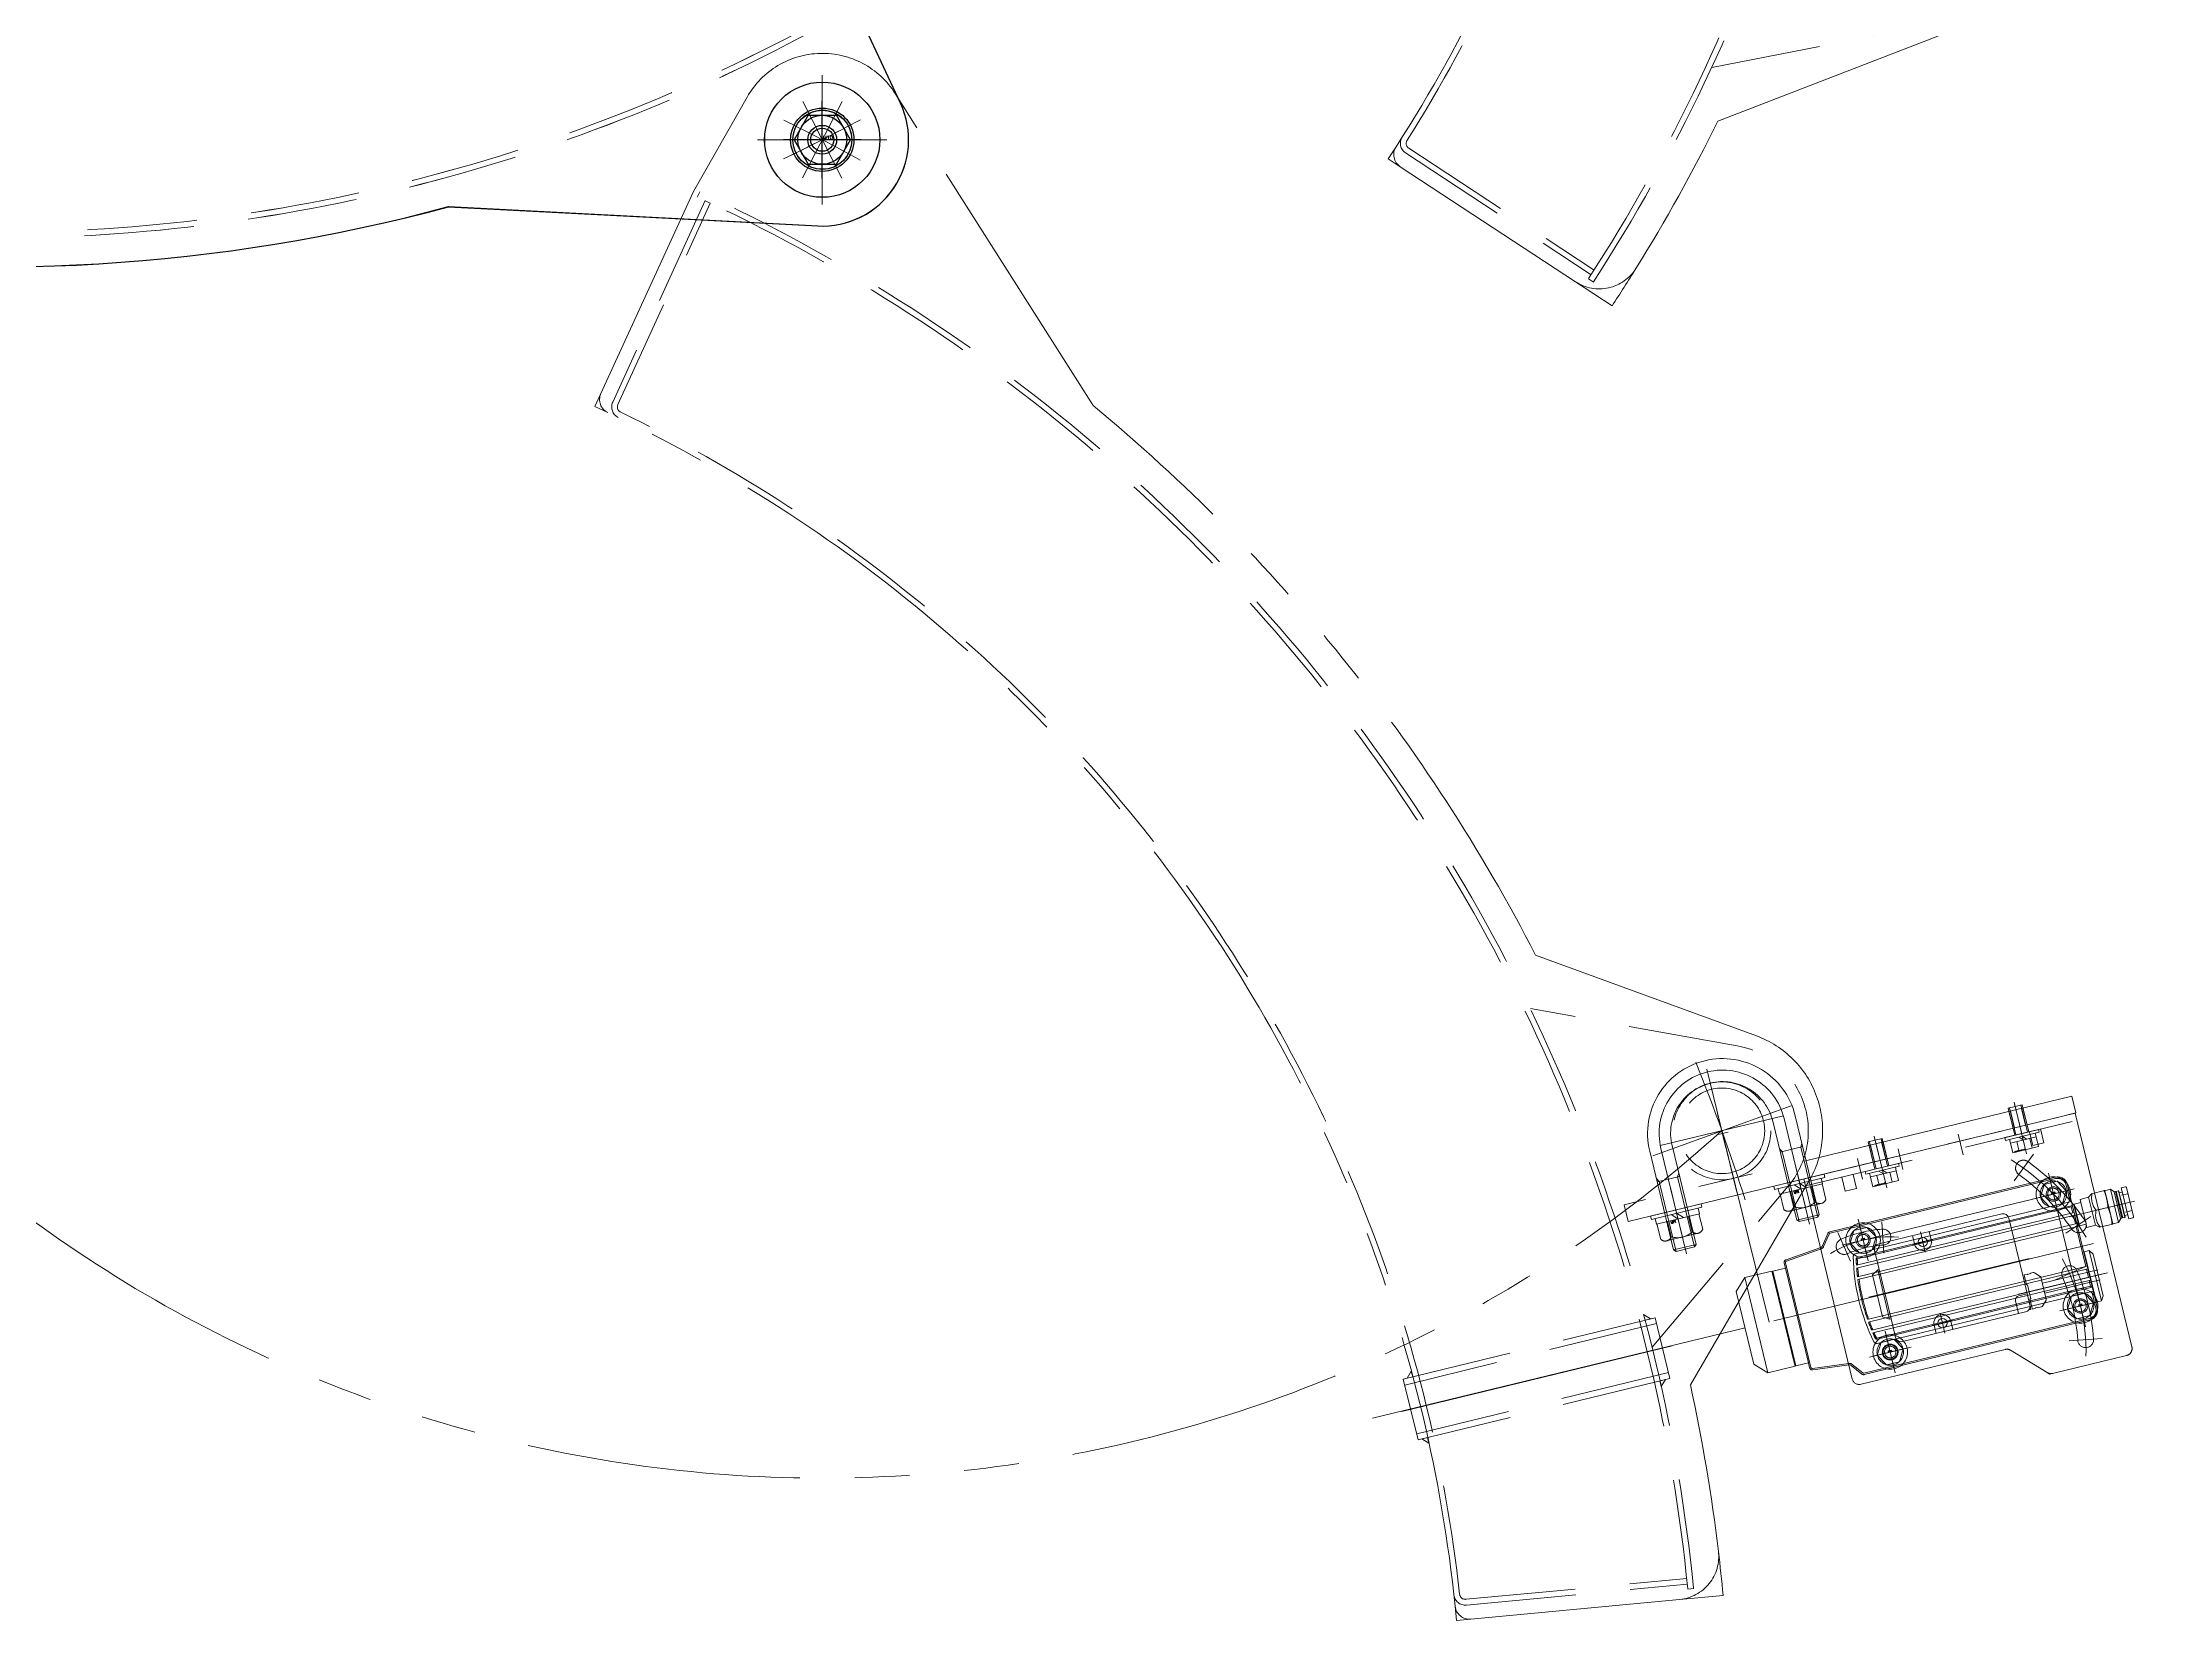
# Model space of a CAD drawing. Header units: millimetres. Extents: x -16130 to 36813, y -8099 to 27484.
# Drawn here: x 3757 to 4495, y -3229 to -2681 of the extents above; entities that cross this region are included whole.
import ezdxf

# ---------------------------------------------------------------- set-up
doc = ezdxf.new("R2010")
doc.units = ezdxf.units.MM
doc.header["$LTSCALE"] = 6
doc.header["$PDMODE"] = 99
doc.header["$PDSIZE"] = 1
for name, pattern in [('CENTER2', [28.575, 19.05, -3.175, 3.175, -3.175]), ('HIDDEN', [9.525, 6.35, -3.175]), ('PHANTOM2', [31.75, 15.875, -3.175, 3.175, -3.175, 3.175, -3.175])]:
    doc.linetypes.add(name, pattern=pattern)
for name, color, linetype, lineweight in [('04_HIDDEN', 2, 'HIDDEN', 13), ('05_CENTER', 4, 'CENTER2', 13), ('06_PHANTOM', 2, 'PHANTOM2', 13), ('08_DIM', 3, 'Continuous', 13)]:
    doc.layers.add(name, color=color, linetype=linetype, lineweight=lineweight)
doc.layers.add('10_DRAFT', color=8, linetype='Continuous', lineweight=0, plot=False)
doc.styles.add('KSS_TXT', font='txt.shx', dxfattribs={"bigfont": 'extfont2.shx'})
doc.styles.add('KSS_TXT_L', font='txt.shx', dxfattribs={"height": 3, "bigfont": 'extfont2.shx'})
doc.dimstyles.new('KSS_DIM', dxfattribs={"dimtxt": 3, "dimasz": 2.5, "dimexe": 1.25, "dimexo": 0.625, "dimtad": 1, "dimdsep": 46, "dimtxsty": 'KSS_TXT', "dimblk": 'OPEN30', "dimcen": 0, "dimazin": 2, "dimtfac": 0.75, "dimtmove": 0, "dimatfit": 3, "dimldrblk": 'OPEN30', "dimfxl": 1, "dimtolj": 1, "dimarcsym": 0})

# ---------------------------------------------------------------- blocks, each defined once
blk = doc.blocks.new('A$C213D0124_1_1')
at = {"color": 0}
for p, q in [((-549.35, 113.82), (-585.76, 50.74)), ((11.23, 46.9), (-27.37, 113.75)), ((27.17, 12.72), (11.23, 46.9)), ((-493.35, -69.96), (-527.19, 4.56)), ((-129.79, -23.21), (-1.59, -29.92))]:
    blk.add_line(p, q, dxfattribs=at)
blk.add_line((-441.65, -84.32), (-374.34, -38.05))
blk.add_circle((0, 0), 10.25, dxfattribs=at)
for centre, radius, start, end in [((-545.02, 111.32), 5, 60.54103, 150.00264), ((-288.3, 565.81), 516.98, 240.53951, 299.44485), ((-31.7, 111.25), 5, 30, 119.44333), ((-572.77, 43.25), 15, 150.00264, 241.43715), ((-288.29, 565.83), 610, 241.43715, 246.94286), ((-0.02, 0.04), 30, 267.00582, 25.00384), ((-288.18, 565.08), 609.25, 261.87054, 285.0696), ((-461.48, -55.48), 35, 204.42828, 304.50809)]:
    blk.add_arc(centre, radius, start, end, dxfattribs=at)
at = {"layer": '04_HIDDEN'}
for p, q in [((-544.49, 112.24), (-583.05, 45.46)), ((-542.76, 111.24), (-581.31, 44.48)), ((-33.96, 111.16), (4.54, 44.49)), ((6.28, 45.47), (-32.22, 112.16)), ((-584.51, 46.3), (-585.49, 44.55)), ((4.54, 44.49), (6.27, 45.49)), ((9.89, 45.22), (8.9, 46.96)), ((-508.8, 7.76), (-490.61, -62.93)), ((-440.56, -76.89), (-388.43, -25.79))]:
    blk.add_line(p, q, dxfattribs=at)
for radius in [17, 14.85]:
    blk.add_circle((-461.56, -55.46), radius, dxfattribs=at)
for centre, radius, start, end in [((-541.02, 110.24), 4, 60.98092, 149.99365), ((-541.02, 110.24), 2, 60.98092, 149.99365), ((-288.29, 565.83), 519, 240.98092, 299.00168), ((-35.69, 110.16), 4, 30, 119.00168), ((-35.69, 110.16), 2, 30, 119.00168), ((-288.29, 565.83), 600, 240.31755, 299.80933), ((-288.29, 565.83), 598, 240.31619, 299.81029), ((-461.56, -55.46), 30, 194.42496, 314.42496)]:
    blk.add_arc(centre, radius, start, end, dxfattribs=at)
at = {"layer": '05_CENTER'}
for p, q in [((6.8, -13.34), (-6.8, 13.34)), ((-468.4, -80.02), (-454.71, -30.9))]:
    blk.add_line(p, q, dxfattribs=at)
for radius, start, end in [(635, 295.64778, 298.35058), (645, 252.16663, 256.68328)]:
    blk.add_arc((-288.29, 565.83), radius, start, end, dxfattribs=at)
at = {"layer": '10_DRAFT'}
for p, q in [((-278.99, 561.77), (-297.58, 569.89)), ((-292.34, 556.54), (-284.23, 575.13)), ((-549.35, 113.82), (-546.86, 118.13)), ((-546.86, 118.13), (-542.56, 115.68)), ((-34.16, 115.61), (-29.86, 118.06)), ((-29.86, 118.06), (-27.37, 113.75)), ((-585.76, 50.74), (-593.35, 37.59))]:
    blk.add_line(p, q, dxfattribs=at)
blk.add_arc((-288.29, 565.83), 610, 239.99282, 241.43715, dxfattribs=at)
blk = doc.blocks.new('10b_2_1_1')
at = {"color": 0}
for p, q in [((-4.9, 8.49), (-9.8, 0)), ((-4.9, 8.49), (4.9, 8.49)), ((9.8, 0), (4.9, 8.49)), ((-9.8, 0), (-4.9, -8.49)), ((4.9, -8.49), (9.8, 0)), ((-4.9, -8.49), (4.9, -8.49))]:
    blk.add_line(p, q, dxfattribs=at)
at = {"color": 0, "linetype": 'CENTER2'}
for p, q in [((0, -13.51), (0, 13.51)), ((13.51, 0), (-13.51, 0))]:
    blk.add_line(p, q, dxfattribs=at)
at = {"color": 0}
for radius in [11, 8.49, 5, 4]:
    blk.add_circle((0, 0), radius, dxfattribs=at)
at = {"layer": '10_DRAFT', "style": 'KSS_TXT'}
blk.add_text('M10', height=1.25, dxfattribs=at).set_placement((0.26, 0.12))
blk = doc.blocks.new('WSSS40-10-5b_1_1')
at = {"color": 0}
for radius in [20, 5]:
    blk.add_circle((0, 0), radius, dxfattribs=at)
at = {"layer": '05_CENTER', "color": 0}
for p, q in [((0, -22.48), (0, 22.48)), ((22.48, 0), (-22.48, 0))]:
    blk.add_line(p, q, dxfattribs=at)
blk = doc.blocks.new('A$C680990B0_1_1')
at = {"color": 0}
for p, q in [((-549.33, 113.79), (-585.74, 50.71)), ((11.24, 46.87), (-27.35, 113.72)), ((27.19, 12.69), (11.24, 46.87)), ((-493.33, -69.99), (-527.18, 4.53)), ((-129.77, -23.25), (-1.57, -29.95))]:
    blk.add_line(p, q, dxfattribs=at)
blk.add_line((-441.63, -84.36), (-374.32, -38.08))
at = {"color": 3}
for points in [[(-489.22, 89.52), (-488.48, 91.38), (-491.06, 90.3), (-491.06, 90.3)], [(-469.05, 81.5), (-468.31, 83.36), (-467.18, 80.81), (-467.18, 80.81)], [(-519.88, 12.37), (-520.62, 10.51), (-521.72, 13.15), (-521.72, 13.15)], [(-499.72, 4.36), (-500.45, 2.5), (-497.84, 3.66), (-497.84, 3.66)]]:
    blk.add_lwpolyline(points, close=True, dxfattribs=at)
at = {"color": 0}
blk.add_circle((0.02, -0.03), 10.25, dxfattribs=at)
for centre, radius, start, end in [((-545, 111.29), 5, 60.54103, 150.00264), ((-288.28, 565.77), 516.98, 240.53951, 299.44485), ((-31.68, 111.22), 5, 30, 119.44333), ((-572.75, 43.21), 15, 150.00264, 241.43715), ((-288.27, 565.8), 610, 241.43715, 246.94286), ((0, 0.01), 30, 267.00582, 25.00384), ((-288.17, 565.05), 609.25, 261.87054, 285.0696), ((-461.46, -55.52), 35, 204.42828, 304.50809)]:
    blk.add_arc(centre, radius, start, end, dxfattribs=at)
at = {"layer": '04_HIDDEN'}
for p, q in [((-544.47, 112.2), (-583.03, 45.43)), ((-542.74, 111.2), (-581.29, 44.45)), ((-33.94, 111.13), (4.56, 44.45)), ((6.3, 45.43), (-32.21, 112.13)), ((-519.26, 8.25), (-486.01, 91.89)), ((-503, 1.79), (-469.75, 85.43)), ((-584.5, 46.26), (-585.47, 44.52)), ((4.56, 44.45), (6.29, 45.45)), ((9.9, 45.19), (8.92, 46.93)), ((-508.78, 7.73), (-490.59, -62.97)), ((-440.54, -76.92), (-388.41, -25.82))]:
    blk.add_line(p, q, dxfattribs=at)
blk.add_lwpolyline([(-487.97, 92.66), (-467.8, 84.65), (-501.04, 1.01), (-521.21, 9.03)], close=True, dxfattribs=at)
for radius in [17, 14.85]:
    blk.add_circle((-461.54, -55.49), radius, dxfattribs=at)
for centre, radius, start, end in [((-541.01, 110.2), 4, 60.98092, 149.99365), ((-541.01, 110.2), 2, 60.98092, 149.99365), ((-288.27, 565.8), 519, 240.98092, 299.00168), ((-35.67, 110.13), 4, 30, 119.00168), ((-35.67, 110.13), 2, 30, 119.00168), ((-288.27, 565.8), 600, 240.31755, 299.80933), ((-288.27, 565.8), 598, 240.31619, 299.81029), ((-461.54, -55.49), 30, 194.42496, 314.42496)]:
    blk.add_arc(centre, radius, start, end, dxfattribs=at)
at = {"layer": '05_CENTER'}
for p, q in [((-476.7, 91.63), (-512.42, 1.78)), ((6.82, -13.38), (-6.78, 13.31)), ((-468.39, -80.06), (-454.69, -30.93))]:
    blk.add_line(p, q, dxfattribs=at)
for radius, start, end in [(635, 295.64778, 298.35058), (645, 252.16663, 256.68328)]:
    blk.add_arc((-288.27, 565.8), radius, start, end, dxfattribs=at)
at = {"layer": '10_DRAFT'}
for p, q in [((-278.98, 561.74), (-297.57, 569.85)), ((-292.33, 556.5), (-284.21, 575.09)), ((-549.33, 113.79), (-546.84, 118.1)), ((-546.84, 118.1), (-542.54, 115.64)), ((-34.14, 115.57), (-29.84, 118.03)), ((-29.84, 118.03), (-27.35, 113.72)), ((-585.74, 50.71), (-593.34, 37.56))]:
    blk.add_line(p, q, dxfattribs=at)
blk.add_arc((-288.27, 565.8), 610, 239.99282, 241.43715, dxfattribs=at)
blk = doc.blocks.new('FT-S1f_1_1')
at = {"color": 0}
for p, q in [((-82, 18), (-82, -65.5)), ((-53.04, 20.5), (-79.5, 20.5)), ((-51.27, 19.77), (-40.73, 9.23)), ((-38.96, 8.5), (12.5, 8.5)), ((15, -65.5), (15, 6)), ((-82, -65.5), (15, -65.5))]:
    blk.add_line(p, q, dxfattribs=at)
blk.add_circle((0, 0), 2.75, dxfattribs=at)
for centre, radius, start, end in [((-79.5, 18), 2.5, 90, 180), ((-53.04, 18), 2.5, 45, 90), ((0, 0), 70.75, 170, 190), ((-66.97, 11.81), 2.75, 350, 170), ((0, 0), 65.25, 170, 190), ((-38.96, 11), 2.5, 225, 270), ((12.5, 6), 2.5, 0, 90), ((-66.97, -11.81), 2.75, 190, 10), ((-73.91, -27.58), 2.75, 20.46554, 200.46554), ((0, 0), 81.64, 200.46554, 220.46554), ((0, 0), 76.14, 200.46554, 220.46554), ((-6.95, -39.39), 2.75, 80, 260), ((0, 0), 37.25, 260, 280), ((6.95, -39.39), 2.75, 280, 100), ((0, 0), 42.75, 260, 280), ((-60.02, -51.2), 2.75, 220.46554, 40.46554)]:
    blk.add_arc(centre, radius, start, end, dxfattribs=at)
at = {"layer": '04_HIDDEN', "color": 0}
for p, q in [((-65, -58), (-69, -58)), ((-69, -63), (-69, -58)), ((-65, -58), (-65, -63)), ((2, -58), (-2, -58)), ((-2, -63), (-2, -58)), ((2, -58), (2, -63)), ((15, -63), (-82, -63))]:
    blk.add_line(p, q, dxfattribs=at)
at = {"layer": '05_CENTER', "color": 0}
for p, q in [((-61.3, 10.81), (-72.63, 12.81)), ((-62.7, 0), (-73.3, 0)), ((5.75, 0), (-5.75, 0)), ((0, -5.75), (0, 5.75)), ((-61.3, -10.81), (-72.63, -12.81)), ((-69, -25.75), (-78.75, -29.39)), ((-69, -25.75), (-78.75, -29.39)), ((-5.98, -33.9), (-7.87, -44.64)), ((0, -34.6), (0, -45.4)), ((5.98, -33.9), (7.87, -44.64)), ((-55.88, -47.67), (-64.53, -55.04)), ((-55.88, -47.67), (-64.53, -55.04)), ((-62.25, -60.62), (-62.25, -67.95)), ((-40.75, -60.62), (-40.75, -67.95)), ((-19.25, -60.62), (-19.25, -67.95)), ((-4.77, -60.62), (-4.77, -67.95))]:
    blk.add_line(p, q, dxfattribs=at)
for radius, start, end in [(68, 165.15498, 194.84502), (78.89, 196.75285, 224.17824), (78.89, 196.75285, 224.17824), (40, 252.30759, 287.55107), (40, 252.30759, 287.55107)]:
    blk.add_arc((0, 0), radius, start, end, dxfattribs=at)
at = {"layer": '10_DRAFT'}
for p, q in [((-53.04, 20.5), (-52, 20.5)), ((-52, 20.5), (-51.27, 19.77)), ((-40.73, 9.23), (-40, 8.5)), ((-40, 8.5), (-38.96, 8.5)), ((-68, 0), (-68, -40)), ((-68, -40), (0, -40))]:
    blk.add_line(p, q, dxfattribs=at)
blk = doc.blocks.new('FT-S1a_1_1')
at = {"color": 0}
for p, q in [((-27.6, -0.31), (-14.93, 0.96)), ((-14.89, 0.46), (-27.55, -0.81)), ((-14.24, 1.35), (-11.4, 5.1)), ((-11, 4.8), (-13.84, 1.05)), ((-10.6, 5.5), (70, 5.5)), ((70, 5), (-10.6, 5)), ((73, -4), (73, 2)), ((73, -4), (73, 2)), ((73.5, 2), (73.5, -5.1)), ((-47, -7), (-43, -3)), ((-47, -33), (-47, -7)), ((-43, -3), (-33.3, -3)), ((-43, -3), (-43, -37)), ((-33.3, -3), (-33.3, -3.4)), ((-33.3, -3), (-33.3, -3.4)), ((-33.3, -3.4), (-33, -3.1)), ((-33.3, -3.4), (-33.3, -36.6)), ((-28.5, -3.1), (-33, -3.1)), ((-33, -3.1), (-33, -36.9)), ((-28.5, -1.3), (-28.5, -3.1)), ((-28.5, -1.3), (-28.5, -3.1)), ((-28.5, -3.1), (-28.5, -36.9)), ((-28.5, -3.1), (-28.5, -36.9)), ((-28, -38.7), (-28, -1.3)), ((-3.72, -5.51), (-3.49, -5.8)), ((-3.72, -5.51), (-3.49, -5.8)), ((-3.7, -4), (73.5, -4)), ((-3.7, -4), (73.5, -4)), ((-3.49, -5.8), (73, -5.8)), ((-3.49, -5.8), (73, -5.8)), ((73.5, -5.4), (-3.41, -5.4)), ((73.5, -5.4), (-3.41, -5.4)), ((73, -5.8), (73.2, -5.4)), ((73, -5.8), (73.2, -5.4)), ((73, -5.8), (73, -7.9)), ((73, -5.8), (73, -7.9)), ((73.5, -5.1), (73.5, -12.9)), ((73.5, -5.1), (74, -5.1)), ((73.5, -5.1), (73.5, -12.9)), ((74, -5.3), (74.2, -5.1)), ((74, -5.3), (74, -5.1)), ((74, -5.3), (74, -12.7)), ((76.6, -5.1), (74.2, -5.1)), ((74.2, -5.1), (74.2, -12.9)), ((79.6, -4), (76.6, -4)), ((76.6, -5.1), (76.6, -4)), ((76.6, -5.1), (76.6, -12.9)), ((79.6, -4), (80.87, -3)), ((79.6, -14), (79.6, -4)), ((85.57, -3), (80.87, -3)), ((85.6, -3.1), (85.57, -3)), ((87.7, -3.1), (85.6, -3.1)), ((85.6, -3.1), (85.6, -14.9)), ((87.7, -3.1), (88.65, -4.05)), ((87.7, -3.1), (87.7, -14.9)), ((88.65, -4.25), (88.65, -4.05)), ((89.15, -4.25), (88.65, -4.25)), ((88.65, -4.25), (88.65, -13.75)), ((89.3, -4.45), (89.15, -4.25)), ((89.15, -4.25), (89.15, -13.75)), ((89.45, -4.25), (89.3, -4.45)), ((89.3, -13.55), (89.3, -4.45)), ((90.25, -4.25), (89.45, -4.25)), ((89.45, -4.25), (89.45, -13.75)), ((90.35, -4.35), (90.25, -4.25)), ((90.25, -4.25), (90.25, -13.75)), ((90.35, -4.95), (90.35, -4.35)), ((91.2, -4.95), (90.35, -4.95)), ((90.35, -13.05), (90.35, -4.95)), ((90.85, -6), (93.2, -6)), ((92.9, -3.5), (91.4, -3.5)), ((91.4, -4.75), (91.4, -3.5)), ((91.4, -4.75), (91.4, -13.25)), ((93.2, -14.2), (93.2, -3.8)), ((73.5, -12.9), (-4.99, -12.9)), ((73.5, -12.9), (-4.99, -12.9)), ((-4.88, -11.9), (73.5, -11.9)), ((-4.88, -11.9), (73.5, -11.9)), ((73.5, -8.9), (-4.47, -8.9)), ((73.5, -8.9), (-4.47, -8.9)), ((-4.3, -7.9), (73.5, -7.9)), ((-4.3, -7.9), (73.5, -7.9)), ((73, -8.9), (73, -11.9)), ((73, -8.9), (73, -11.9)), ((73, -12.9), (73, -27.1)), ((74, -12.9), (73.5, -12.9)), ((73.5, -12.9), (73.5, -22.2)), ((74.2, -12.9), (74, -12.7)), ((74, -12.7), (74, -12.9)), ((76.6, -12.9), (74.2, -12.9)), ((76.6, -12.9), (76.6, -14)), ((79.6, -14), (76.6, -14)), ((79.6, -14), (80.87, -15)), ((85.32, -9), (81.12, -9)), ((87.7, -14.9), (88.65, -13.95)), ((88.65, -13.75), (88.65, -13.95)), ((89.15, -13.75), (88.65, -13.75)), ((89.3, -13.55), (89.15, -13.75)), ((89.45, -13.75), (89.3, -13.55)), ((90.25, -13.75), (89.45, -13.75)), ((90.35, -13.65), (90.25, -13.75)), ((90.35, -13.05), (90.35, -13.65)), ((91.2, -13.05), (90.35, -13.05)), ((90.85, -12), (93.2, -12)), ((91.4, -13.25), (91.4, -14.5)), ((92.9, -14.5), (91.4, -14.5)), ((73.7, -22), (73.5, -22.2)), ((75.5, -22), (73.7, -22)), ((73.7, -22), (73.7, -40)), ((76.5, -23.5), (75.5, -22)), ((75.5, -40), (75.5, -22)), ((85.57, -15), (80.87, -15)), ((85.6, -14.9), (85.57, -15)), ((87.7, -14.9), (85.6, -14.9)), ((-4.99, -27.1), (-4.59, -27.1)), ((-4.99, -27.1), (-4.59, -27.1)), ((-4.48, -28.1), (-4.88, -28.1)), ((-4.48, -28.1), (-4.88, -28.1)), ((-4.59, -27.1), (73.5, -27.1)), ((73.5, -28.1), (-4.48, -28.1)), ((73, -28.1), (73, -31.1)), ((73, -28.1), (73, -31.1)), ((73.5, -39.8), (73.5, -22.2)), ((76.5, -23.5), (76.5, -38.5)), ((-47, -33), (-43, -37)), ((-33.3, -36.6), (-33.3, -37)), ((-33.3, -36.6), (-33, -36.9)), ((-33.3, -36.6), (-33.3, -37)), ((-28.5, -36.9), (-33, -36.9)), ((-28.5, -36.9), (-28.5, -38.7)), ((-4.47, -31.1), (73.5, -31.1)), ((73.5, -32.1), (-4.3, -32.1)), ((-3.72, -34.49), (-3.49, -34.2)), ((-3.72, -34.49), (-3.49, -34.2)), ((73.5, -36), (-3.7, -36)), ((73, -34.2), (-3.49, -34.2)), ((-3.41, -34.6), (73.5, -34.6)), ((73, -32.1), (73, -34.2)), ((73, -32.1), (73, -34.2)), ((73.2, -34.6), (73, -34.2)), ((73.2, -34.6), (73, -34.2)), ((73, -36), (73, -42)), ((73, -36), (73, -42)), ((-43, -37), (-33.3, -37)), ((-27.6, -39.69), (-14.93, -40.96)), ((-14.89, -40.46), (-27.55, -39.19)), ((-14.24, -41.35), (-11.4, -45.1)), ((-11, -44.8), (-13.84, -41.05)), ((73.5, -39.8), (73.7, -40)), ((73.5, -42), (73.5, -39.8)), ((73.7, -40), (75.5, -40)), ((75.5, -40), (76.5, -38.5)), ((70, -45), (-10.6, -45)), ((-10.6, -45.5), (70, -45.5))]:
    blk.add_line(p, q, dxfattribs=at)
for centre, radius in [((0, 0), 2.5), ((0, 0), 2.5), ((0, 0), 2), ((0, 0), 2), ((68, 0), 2.5), ((68, 0), 2.5), ((68, 0), 2), ((68, 0), 2), ((0, -40), 2.5), ((0, -40), 2.5), ((0, -40), 2), ((0, -40), 2), ((68, -40), 2.5), ((68, -40), 2.5), ((68, -40), 2), ((68, -40), 2)]:
    blk.add_circle(centre, radius, dxfattribs=at)
for centre, radius, start, end in [((-15.03, 1.95), 1, 275.71059, 322.92693), ((-15.03, 1.95), 1.5, 275.71059, 322.92693), ((-10.6, 4.5), 1, 90, 142.92693), ((-10.6, 4.5), 1, 90, 142.92693), ((-10.6, 4.5), 0.5, 90, 142.92693), ((-10.6, 4.5), 0.5, 90, 142.92693), ((70, 2), 3.5, 0, 90), ((70, 2), 3, 0, 90), ((-27.5, -1.3), 1, 95.71059, 180), ((-27.5, -1.3), 0.5, 95.71059, 180), ((63.65, -20), 70, 167.44414, 192.55586), ((63.65, -20), 70, 167.44414, 192.55586), ((-3.7, -5), 1, 90, 167.44414), ((-3.7, -5), 1, 90, 167.44414), ((64.65, -20), 70, 168.29471, 170.04602), ((64.65, -20), 70, 168.29471, 170.04602), ((-3.41, -5.9), 0.5, 90, 168.29471), ((-3.41, -5.9), 0.5, 90, 168.29471), ((64.65, -20), 69.6, 168.22769, 169.98822), ((64.65, -20), 69.6, 168.22769, 169.98822), ((86.75, -6), 6.38, 151.97392, 208.02608), ((67.36, -6), 18.22, 350.52149, 9.47851), ((91.2, -4.75), 0.2, 270, 0), ((92.9, -3.8), 0.3, 0, 90), ((64.65, -20), 70, 174.17856, 185.82144), ((64.65, -20), 70, 174.17856, 185.82144), ((64.65, -20), 69.6, 174.14499, 185.85501), ((64.65, -20), 69.6, 174.14499, 185.85501), ((64.65, -20), 70, 170.87601, 173.35517), ((64.65, -20), 70, 170.87601, 173.35517), ((64.65, -20), 69.6, 170.82313, 173.31681), ((64.65, -20), 69.6, 170.82313, 173.31681), ((86.75, -12), 6.38, 151.97392, 208.02608), ((67.36, -12), 18.22, 350.52149, 9.47851), ((91.2, -13.25), 0.2, 0, 90), ((92.9, -14.2), 0.3, 270, 0), ((64.65, -20), 70, 186.64483, 189.12399), ((64.65, -20), 70, 186.64483, 189.12399), ((64.65, -20), 69.6, 186.68319, 189.17687), ((64.65, -20), 69.6, 186.68319, 189.17687), ((-3.7, -35), 1, 192.55586, 270), ((-3.7, -35), 1, 192.55586, 270), ((64.65, -20), 70, 189.95398, 191.70529), ((64.65, -20), 70, 189.95398, 191.70529), ((-3.41, -34.1), 0.5, 191.70529, 270), ((-3.41, -34.1), 0.5, 191.70529, 270), ((64.65, -20), 69.6, 190.01178, 191.77231), ((64.65, -20), 69.6, 190.01178, 191.77231), ((-27.5, -38.7), 1, 180, 264.28941), ((-27.5, -38.7), 0.5, 180, 264.28941), ((-15.03, -41.95), 1, 37.07307, 84.28941), ((-15.03, -41.95), 1.5, 37.07307, 84.28941), ((70, -42), 3.5, 270, 0), ((70, -42), 3, 270, 0), ((-10.6, -44.5), 1, 217.07307, 270), ((-10.6, -44.5), 1, 217.07307, 270), ((-10.6, -44.5), 0.5, 217.07307, 270), ((-10.6, -44.5), 0.5, 217.07307, 270)]:
    blk.add_arc(centre, radius, start, end, dxfattribs=at)
at = {"layer": '05_CENTER', "color": 0}
for p, q in [((4.57, 0), (-4.57, 0)), ((0, -4.57), (0, 4.57)), ((72.47, 0), (63.53, 0)), ((68, -4.47), (68, 4.47)), ((94.82, -9), (71.47, -9)), ((77.54, -20), (-51.05, -20)), ((0, -35.43), (0, -44.57)), ((68, -35.53), (68, -44.47)), ((70.27, -31), (78.65, -31)), ((4.57, -40), (-4.57, -40)), ((72.47, -40), (63.53, -40))]:
    blk.add_line(p, q, dxfattribs=at)
blk = doc.blocks.new('FT-H30a_1_1')
at = {"color": 0}
for p, q in [((-17, 1), (-17, -5.7)), ((-17, 1), (-17, -5.7)), ((29, 3), (-15, 3)), ((29, 3), (-15, 3)), ((-3, 3), (-3, 0)), ((-3, 3), (-3, 0)), ((3, 0), (3, 3)), ((3, 0), (3, 3)), ((31, -20.5), (31, 1)), ((31, -20.5), (31, 1)), ((-19.7, -7), (-17.5, -5.7)), ((-19.7, -7), (-17.5, -5.7)), ((-19.7, -22), (-19.7, -7)), ((-19.7, -22), (-19.7, -7)), ((-17, -5.7), (-17.5, -5.7)), ((-17.5, -5.7), (-17.5, -23.3)), ((-17, -5.7), (-17.5, -5.7)), ((-17.5, -5.7), (-17.5, -23.3)), ((-17, -5.7), (-17, -23.3)), ((-17, -5.7), (-17, -23.3)), ((-19.7, -22), (-17.5, -23.3)), ((-19.7, -22), (-17.5, -23.3)), ((31, -30), (31, -20.5)), ((31, -20.5), (31.5, -20.5)), ((31, -30), (31, -20.5)), ((31, -20.5), (31.5, -20.5)), ((31.5, -19.4), (31.5, -20.5)), ((31.5, -19.4), (32.65, -19.4)), ((31.5, -19.4), (31.5, -20.5)), ((31.5, -19.4), (32.65, -19.4)), ((31.5, -20.5), (31.5, -23)), ((31.5, -20.5), (31.5, -23)), ((32.65, -19.4), (32.65, -19.5)), ((32.65, -19.4), (32.65, -19.5)), ((33.8, -19.5), (32.65, -19.5)), ((33.8, -19.5), (32.65, -19.5)), ((33.8, -19.5), (33.8, -19.4)), ((33.8, -19.4), (34.79, -19.4)), ((33.8, -19.5), (33.8, -19.4)), ((33.8, -19.4), (34.79, -19.4)), ((36.85, -21.25), (35.15, -19.55)), ((36.85, -21.25), (35.15, -19.55)), ((37, -21.61), (37, -29.39)), ((37, -21.61), (37, -29.39)), ((-17, -23.3), (-17.5, -23.3)), ((-17, -23.3), (-17.5, -23.3)), ((-17, -23.3), (-17, -30)), ((-17, -23.3), (-17, -30)), ((-3, -29), (-3, -32)), ((-3, -29), (-3, -32)), ((3, -32), (3, -29)), ((3, -32), (3, -29)), ((26.5, -27.5), (26.5, -32)), ((26.5, -27.5), (26.5, -32)), ((28, -26), (31, -26)), ((28, -26), (31, -26)), ((31.5, -23), (31.8, -23)), ((31.5, -23), (31.8, -23)), ((31.5, -28), (31.5, -30.5)), ((31.8, -28), (31.5, -28)), ((31.5, -28), (31.5, -30.5)), ((31.8, -28), (31.5, -28)), ((31.8, -28), (31.8, -23)), ((31.8, -28), (31.8, -23)), ((56.8, -23.7), (37, -23.7)), ((56.8, -23.7), (37, -23.7)), ((56.8, -27.3), (37, -27.3)), ((56.8, -27.3), (37, -27.3)), ((-15, -32), (29, -32)), ((-15, -32), (29, -32)), ((31, -31.6), (30.2, -31.6)), ((31, -31.6), (30.2, -31.6)), ((31, -31.6), (31, -30.5)), ((31, -30.5), (31.5, -30.5)), ((31, -31.6), (31, -30.5)), ((31, -30.5), (31.5, -30.5)), ((31.5, -30.5), (31.5, -31.6)), ((31.5, -30.5), (31.5, -31.6)), ((31.5, -31.6), (32.65, -31.6)), ((31.5, -31.6), (32.65, -31.6)), ((32.65, -31.5), (33.8, -31.5)), ((32.65, -31.5), (32.65, -31.6)), ((32.65, -31.5), (33.8, -31.5)), ((32.65, -31.5), (32.65, -31.6)), ((33.8, -31.6), (33.8, -31.5)), ((33.8, -31.6), (33.8, -31.5)), ((33.8, -31.6), (34.79, -31.6)), ((33.8, -31.6), (34.79, -31.6)), ((36.85, -29.75), (35.15, -31.45)), ((36.85, -29.75), (35.15, -31.45))]:
    blk.add_line(p, q, dxfattribs=at)
for centre in [(0, 0), (0, 0), (0, -29), (0, -29)]:
    blk.add_circle(centre, 1.6, dxfattribs=at)
for centre, radius, start, end in [((-15, 1), 2, 90, 180), ((-15, 1), 2, 90, 180), ((0, 0), 3, 180, 0), ((0, 0), 3, 180, 0), ((29, 1), 2, 0, 90), ((29, 1), 2, 0, 90), ((34.79, -19.9), 0.5, 45, 90), ((34.79, -19.9), 0.5, 45, 90), ((36.5, -21.61), 0.5, 0, 45), ((36.5, -21.61), 0.5, 0, 45), ((0, -29), 3, 0, 180), ((0, -29), 3, 0, 180), ((28, -27.5), 1.5, 90, 180), ((28, -27.5), 1.5, 90, 180), ((36.5, -29.39), 0.5, 315, 0), ((36.5, -29.39), 0.5, 315, 0), ((-15, -30), 2, 180, 270), ((-15, -30), 2, 180, 270), ((29, -30), 2, 270, 306.8699), ((29, -30), 2, 270, 306.8699), ((29, -30), 2, 306.8699, 0), ((29, -30), 2, 306.8699, 0), ((34.79, -31.1), 0.5, 270, 315), ((34.79, -31.1), 0.5, 270, 315)]:
    blk.add_arc(centre, radius, start, end, dxfattribs=at)
at = {"layer": '05_CENTER', "color": 0}
for p, q in [((-3.6, 0), (3.6, 0)), ((-3.6, 0), (3.6, 0)), ((0, 3.6), (0, -3.6)), ((0, 3.6), (0, -3.6)), ((-22.7, -14.26), (34.54, -14.26)), ((-3.6, -29), (3.6, -29)), ((-3.6, -29), (3.6, -29)), ((0, -25.4), (0, -32.6)), ((0, -25.4), (0, -32.6)), ((28, -25.5), (59.8, -25.5))]:
    blk.add_line(p, q, dxfattribs=at)
blk = doc.blocks.new('A$C6C943B69_1_1')
at = {"color": 0, "linetype": 'CENTER2'}
for p, q in [((0, -7.44), (0, 7.44)), ((-7.44, 0), (7.44, 0))]:
    blk.add_line(p, q, dxfattribs=at)
at = {"color": 0}
for p, q in [((-4.62, 0), (-2.31, 4)), ((-2.31, 4), (2.31, 4)), ((2.31, 4), (4.62, 0)), ((-2.31, -4), (-4.62, 0)), ((2.31, -4), (-2.31, -4)), ((4.62, 0), (2.31, -4))]:
    blk.add_line(p, q, dxfattribs=at)
for radius in [6, 4.6]:
    blk.add_circle((0, 0), radius, dxfattribs=at)
at = {"layer": '10_DRAFT', "style": 'KSS_TXT_L'}
blk.add_text('BT-M5', height=0.3, dxfattribs=at).set_placement((-0.7, -0.56))
blk = doc.blocks.new('A$C71340FE3_1_1')
at = {"color": 0}
for p, q in [((-6, 1), (6, 1)), ((-6, 1), (-6, 0)), ((-6, 0), (6, 0)), ((-4.62, 5.8), (4.62, 5.8)), ((-4.62, 2.3), (-4.62, 5.8)), ((-4.6, 2.3), (-4.6, 1)), ((4.6, 2.3), (-4.6, 2.3)), ((-2.31, 2.3), (-2.31, 5.8)), ((0, 1), (-1.3, 2.3)), ((0, 2.3), (1.3, 1)), ((2.31, 2.3), (2.31, 5.8)), ((4.6, 1), (4.6, 2.3)), ((4.62, 2.3), (4.62, 5.8)), ((6, 0), (6, 1))]:
    blk.add_line(p, q, dxfattribs=at)
at = {"color": 0, "linetype": 'HIDDEN'}
for p, q in [((-2.5, -9.7), (-2.5, 0)), ((-2.07, 0), (-2.07, -9.7)), ((2.07, 0), (2.07, -9.7)), ((2.5, -9.7), (2.5, 0)), ((-2.5, -9.7), (2.5, -9.7))]:
    blk.add_line(p, q, dxfattribs=at)
at = {"color": 0, "linetype": 'CENTER2'}
blk.add_line((0, -11.2), (0, 7.3), dxfattribs=at)
at = {"layer": '10_DRAFT', "style": 'KSS_TXT_L'}
blk.add_text('BT-M5x12L,SW,PW', height=0.3, dxfattribs=at).set_placement((0.22, 5.46))
blk = doc.blocks.new('A$C4A520808_1_1')
at = {"color": 0}
for p, q in [((-26, 0), (-26, -35.32)), ((-18, 0), (-18, -35.32)), ((18, 0), (18, -35.32)), ((26, 0), (26, -35.32)), ((-25.32, -11), (-26, -9.83)), ((-18, -11), (-26, -11)), ((-25.32, -11), (-25.32, -36)), ((-18.68, -11), (-18, -9.83)), ((-18.68, -11), (-18.68, -36)), ((18.68, -11), (18, -9.83)), ((18, -11), (26, -11)), ((18.68, -11), (18.68, -36)), ((25.32, -11), (26, -9.83)), ((25.32, -11), (25.32, -36)), ((-18, -35.32), (-26, -35.32)), ((-26, -35.32), (-25.32, -36)), ((-18.68, -36), (-25.32, -36)), ((-18, -35.32), (-18.68, -36)), ((18, -35.32), (26, -35.32)), ((18, -35.32), (18.68, -36)), ((18.68, -36), (25.32, -36)), ((26, -35.32), (25.32, -36))]:
    blk.add_line(p, q, dxfattribs=at)
for radius in [26, 18]:
    blk.add_arc((0, 0), radius, 0, 180, dxfattribs=at)
at = {"layer": '05_CENTER', "color": 0}
for p, q in [((-22, 0), (-22, -37.71)), ((22, 0), (22, -37.71))]:
    blk.add_line(p, q, dxfattribs=at)
blk.add_arc((0, 0), 22, 0, 180, dxfattribs=at)
at = {"layer": '10_DRAFT'}
for p, q in [((1.99, 0), (-1.99, 0)), ((0, -1.99), (0, 1.99))]:
    blk.add_line(p, q, dxfattribs=at)
blk = doc.blocks.new('M8Nza_1_1')
at = {"color": 0}
for p, q in [((-7.5, 8.69), (-7.5, 3.2)), ((5.62, 9.7), (-5.63, 9.7)), ((-3.75, 3.2), (-3.75, 8.69)), ((3.75, 8.69), (3.75, 3.2)), ((7.5, 3.2), (7.5, 8.69)), ((-7.7, 3.2), (7.7, 3.2)), ((-7.7, 3.2), (-7.7, 1.2)), ((0, 1.2), (-2, 3.2)), ((0, 3.2), (2, 1.2)), ((7.7, 3.2), (7.7, 1.2))]:
    blk.add_line(p, q, dxfattribs=at)
at = {"color": 0, "linetype": 'CENTER2'}
blk.add_line((0, 9.7), (0, 0), dxfattribs=at)
at = {"color": 0}
blk.add_lwpolyline([(-9, 1.2), (9, 1.2), (9, 0), (-9, 0)], close=True, dxfattribs=at)
for centre, radius, start, end in [((-5.63, 7.45), 2.25, 33.626, 146.374), ((0, 2.2), 7.5, 60, 120), ((5.62, 7.45), 2.25, 33.626, 146.374)]:
    blk.add_arc(centre, radius, start, end, dxfattribs=at)
at = {"layer": '10_DRAFT', "style": 'KSS_TXT'}
blk.add_text('M8', height=1, dxfattribs=at).set_placement((0.87, 3.27))
blk = doc.blocks.new('A$C6808B87E_1_1')
at = {"color": 0}
blk.add_lwpolyline([(-20, -6), (140, -6), (140, 0), (-20, 0)], close=True, dxfattribs=at)
at = {"layer": '04_HIDDEN'}
for p, q in [((-2.5, 0), (-2.5, -6)), ((-2, 0), (-2, -6)), ((2, 0), (2, -6)), ((2.5, 0), (2.5, -6)), ((47.5, 0), (47.5, -6)), ((48, 0), (48, -6)), ((52, 0), (52, -6)), ((52.5, 0), (52.5, -6))]:
    blk.add_line(p, q, dxfattribs=at)
at = {"layer": '05_CENTER'}
for p, q in [((0, 2.05), (0, -8.05)), ((50, 2.05), (50, -8.05)), ((79, 2.05), (79, -8.05)), ((123, 2.05), (123, -8.05))]:
    blk.add_line(p, q, dxfattribs=at)
blk = doc.blocks.new('A$C68097B15_1_1')
at = {"color": 0}
blk.add_blockref('A$C6808B87E_1_1', (0, 0), dxfattribs=at)
blk = doc.blocks.new('A$C68097C72_1_1')
at = {"layer": '05_CENTER'}
for p, q in [((0, -22), (0, 22)), ((-22, 0), (22, 0))]:
    blk.add_line(p, q, dxfattribs=at)
at = {"layer": '10_DRAFT'}
for p, q in [((0, 0), (-0.34, 68.5)), ((141.38, 68.5), (8.25, 68.5)), ((-6.14, 0), (6.14, 0)), ((0, -6.14), (0, 6.14))]:
    blk.add_line(p, q, dxfattribs=at)
at = {"color": 4}
blk.add_blockref('FT-S1f_1_1', (-38.75, 88.5), dxfattribs=at)
at = {"color": 4, "rotation": 180}
for name, p in [('FT-S1a_1_1', (-38.75, 48.5)), ('A$C4A520808_1_1', (0, 1))]:
    blk.add_blockref(name, p, dxfattribs=at)
blk.add_blockref('A$C68097B15_1_1', (-101, 23))
at = {"layer": '04_HIDDEN'}
for name, p in [('A$C6C943B69_1_1', (-106.75, 88.5)), ('A$C6C943B69_1_1', (-38.75, 88.5)), ('A$C6C943B69_1_1', (-106.75, 48.5)), ('A$C6C943B69_1_1', (-38.75, 48.5)), ('A$C71340FE3_1_1', (-101, 25.5)), ('A$C71340FE3_1_1', (-51, 25.5))]:
    blk.add_blockref(name, p, dxfattribs=at)
at = {"layer": '04_HIDDEN', "color": 4}
for p in [(-22, 23), (22, 23)]:
    blk.add_blockref('M8Nza_1_1', p, dxfattribs=at)
at = {"layer": '10_DRAFT', "rotation": 180}
blk.add_blockref('FT-H30a_1_1', (-58.75, 54, 0), dxfattribs=at)
blk = doc.blocks.new('A$C43546A85_1_1')
at = {"layer": '06_PHANTOM'}
blk.add_arc((288.29, -565.83), 464.79, 186.85607, 312.23274, dxfattribs=at)
for name, p in [('A$C680990B0_1_1', (288.29, -565.83)), ('A$C680990B0_1_1', (288.3, -565.82)), ('10b_2_1_1', (288.29, -565.83))]:
    blk.add_blockref(name, p)
at = {"color": 4}
blk.add_blockref('WSSS40-10-5b_1_1', (288.29, -565.83), dxfattribs=at)
at = {"layer": '06_PHANTOM'}
for name, p, rotation in [('A$C213D0124_1_1', (634.13, -33.26), 86.71641669044212), ('A$C680990B0_1_1', (288.3, -565.82), 125.3749193454969), ('A$C68097C72_1_1', (600.7, -909.97), 193.6190501414521)]:
    blk.add_blockref(name, p, dxfattribs=dict(at, rotation=rotation))
blk = doc.blocks.new('_Open30')
at = {"color": 0, "linetype": 'ByBlock', "lineweight": -2}
for p, q in [((-1, 0.268), (0, 0)), ((0, 0), (-1, -0.268)), ((0, 0), (-1, 0))]:
    blk.add_line(p, q, dxfattribs=at)
blk = doc.blocks.new('*D2872')
at = {"layer": '08_DIM', "color": 0, "lineweight": -2, "transparency": 16777216}
for p, q in [((3998.51, -2598.75), (3969.67, -2548.78)), ((3573.58, -2743.1), (3615.24, -2593.63))]:
    blk.add_line(p, q, dxfattribs=at)
blk.add_arc((3739.07, -2149.37), 467.45, 255.95715, 298.46781, dxfattribs=at)
at = {"layer": 'Defpoints', "color": 0, "transparency": 16777216}
for p in [(4000.08, -2601.46), (3735.94, -2616.81), (4038.67, -2668.31), (3572.74, -2746.11), (3559.04, -2795.23)]:
    blk.add_point(p, dxfattribs=at)
at = {"layer": '08_DIM', "color": 0, "lineweight": -2, "transparency": 16777216, "xscale": 12.5, "yscale": 12.5, "zscale": 12.5}
for p, rotation in [((3972.79, -2554.19), 29.23390286622986), ((3613.56, -2599.66), 165.1910522532298)]:
    blk.add_blockref('_Open30', p, dxfattribs=dict(at, rotation=rotation))
at = {"layer": '08_DIM', "color": 0, "transparency": 16777216, "insert": (3796.42, -2602.57), "char_height": 15, "attachment_point": 5, "rotation": 7.21248, "style": 'KSS_TXT'}
blk.add_mtext('\\A1;45.6%%d', dxfattribs=at)

msp = doc.modelspace()

# ---------------------------------------------------------------- block references
msp.add_blockref('A$C43546A85_1_1', (3739.15394, -2149.38199))
at = {"color": 4}
msp.add_blockref('WSSS40-10-5b_1_1', (4027.44685, -2715.20866), dxfattribs=at)

# ---------------------------------------------------------------- dimensions: what is measured, and where the dimension line sits
at = {"layer": '08_DIM'}
dim = msp.add_angular_dim_2l(base=(3735.93926, -2616.80971), line1=((4038.67218, -2668.3051), (4000.07636, -2601.45518)), line2=((3559.04279, -2795.23337), (3572.73631, -2746.10611)), dimstyle='KSS_DIM', override={"dimscale": 5, "dimadec": 1}, dxfattribs=at)
dim.commit()
dim.dimension.update_dxf_attribs({"geometry": '*D2872', "text_midpoint": (3796.41923, -2602.57019)})

doc.saveas('drawing.dxf')
